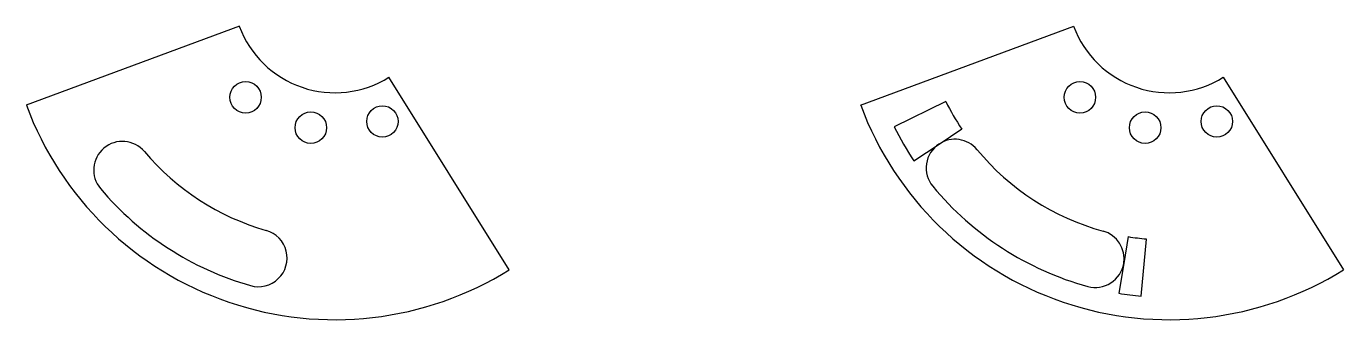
# Model space of a CAD drawing. Header units: millimetres. Extents: x -33 to 109, y -36 to -4.
import ezdxf

# ---------------------------------------------------------------- set-up
doc = ezdxf.new("R2010")
doc.units = ezdxf.units.MM

msp = doc.modelspace()

# ---------------------------------------------------------------- linework, layer by layer
for p, q in [((-10.31, -3.82), (-33.29, -12.34)), ((56.71, -12.34), (79.69, -3.82)), ((18.81, -30.11), (5.83, -9.33)), ((95.83, -9.33), (108.81, -30.11)), ((65.89, -11.94), (60.34, -14.69)), ((65.17, -16.54), (67.61, -14.91)), ((62.45, -18.35), (65.17, -16.54)), ((85.57, -26.53), (85.09, -29.43)), ((86.98, -32.96), (87.54, -26.79)), ((85.09, -29.43), (84.55, -32.65))]:
    msp.add_line(p, q)
for centre in [(-9.64, -11.49), (80.36, -11.49), (5.13, -14.1), (95.13, -14.1), (-2.6, -14.77), (87.4, -14.77)]:
    msp.add_circle(centre, 1.7)
for centre, radius, start, end in [((0, 0), 11, 200.3449, 302), ((90, 0), 11, 200.3449, 302), ((0, 0), 35.5, 200.3449, 302), ((90, 0), 35.5, 200.3449, 302), ((90, 0), 26.9, 206.3449, 213.6688), ((90, 0), 33.1, 206.3449, 213.6688), ((-22.92, -19.35), 3.1, 40.173, 220.173), ((66.88, -19.12), 3.1, 123.6688, 219.6), ((66.88, -19.12), 3.1, 39.6, 123.6688), ((0, 0), 26.9, 220.173, 254.027), ((90, 0), 26.9, 219.6, 254.6), ((90, 0), 33.1, 219.6, 254.6), ((0, 0), 33.1, 220.173, 254.027), ((-8.26, -28.84), 3.1, 254.027, 74.027), ((82.03, -28.92), 3.1, 350.5312, 74.6), ((90, 0), 26.9, 260.5312, 264.7607), ((82.03, -28.92), 3.1, 254.6, 350.5312), ((90, 0), 33.1, 260.5312, 264.7607)]:
    msp.add_arc(centre, radius, start, end)

doc.saveas('drawing.dxf')
